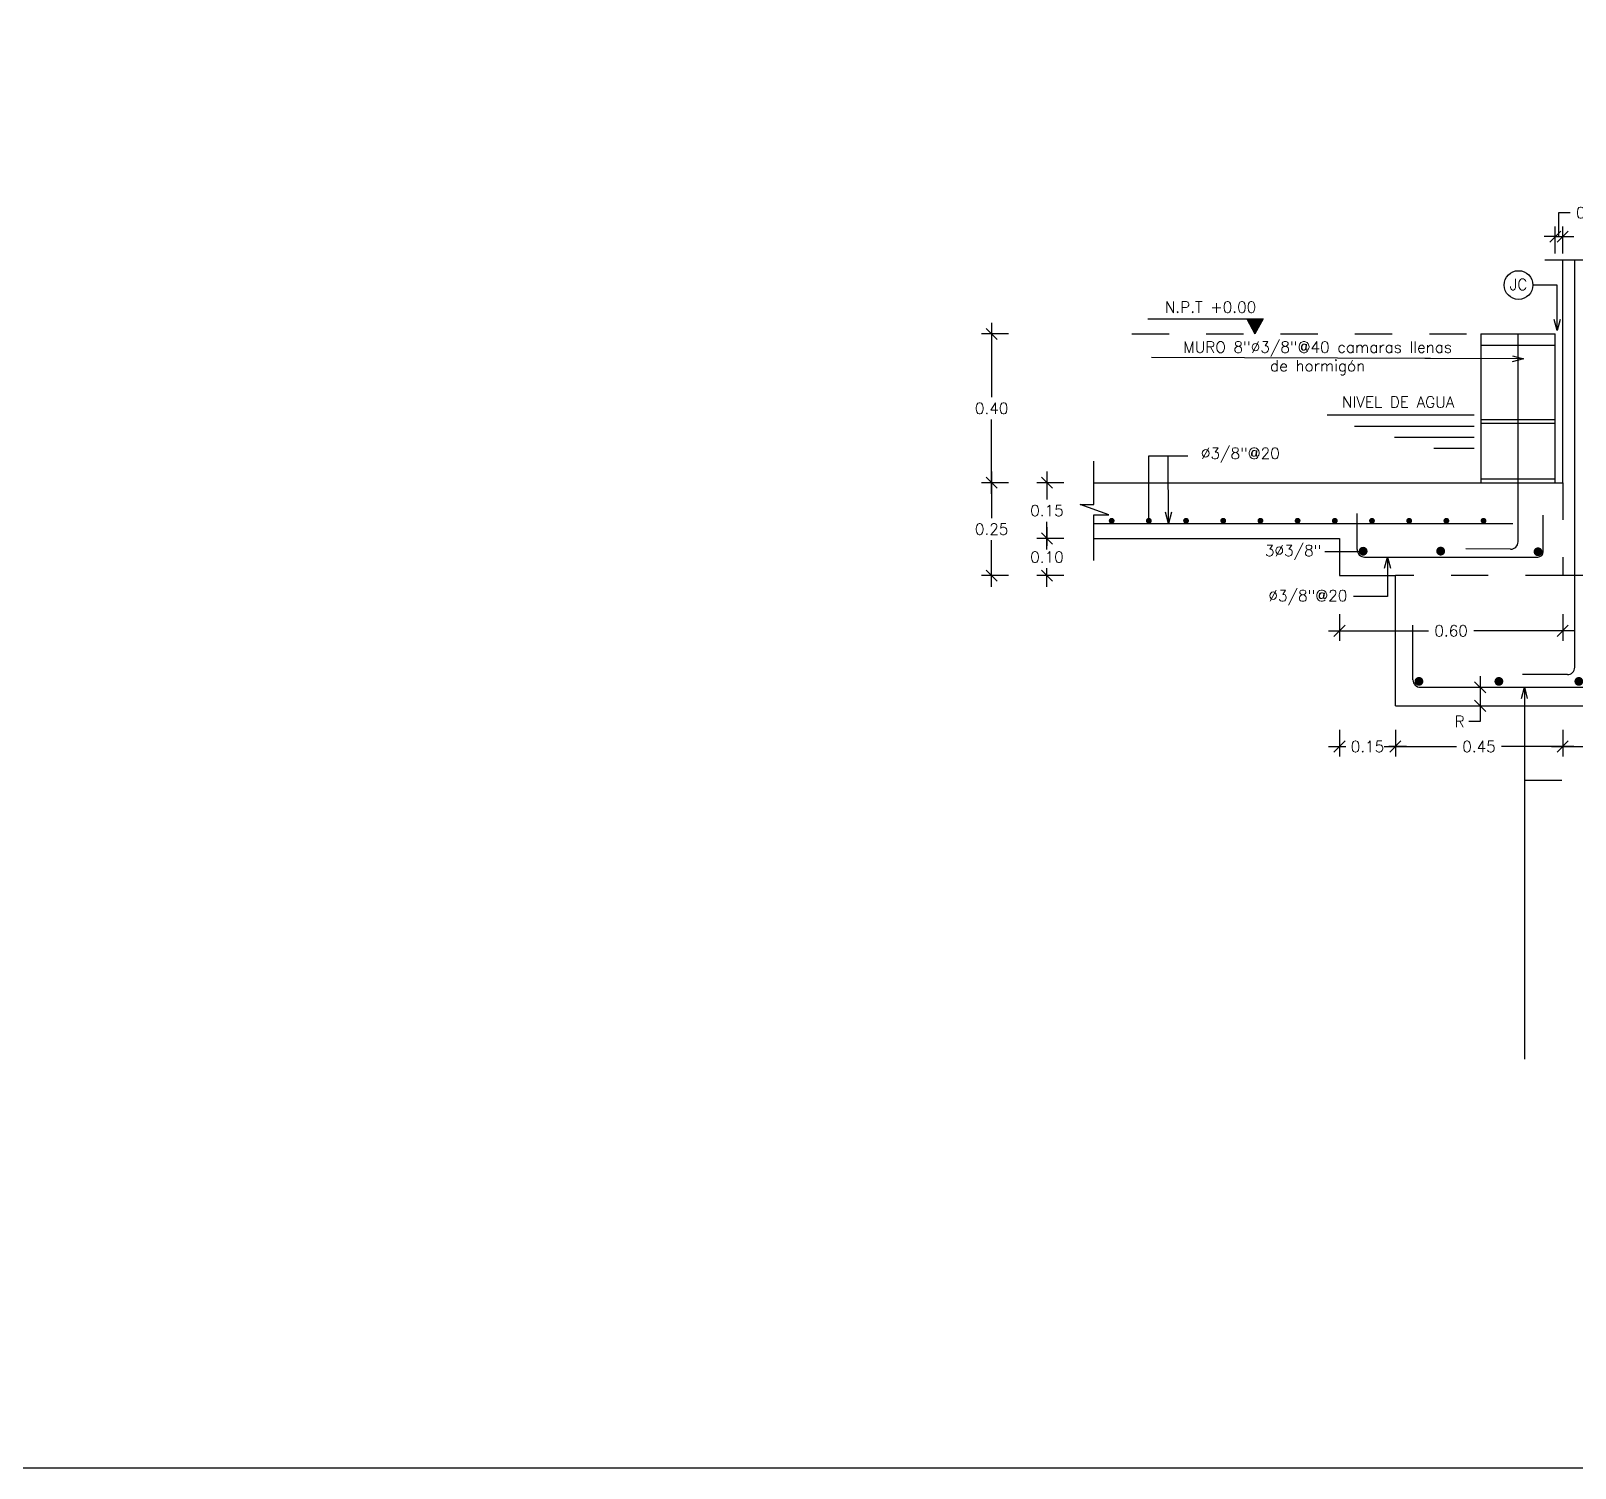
# Model space of a CAD drawing. Header units: metres. Extents: x -25 to 234, y -25 to 53.
# Drawn here: x 15.109 to 19.261, y -25.064 to -21.199 of the extents above; entities that cross this region are included whole.
import ezdxf

# ---------------------------------------------------------------- set-up
doc = ezdxf.new("R2010")
doc.units = ezdxf.units.M
doc.header["$LTSCALE"] = 0.1
doc.header["$MEASUREMENT"] = 0
doc.header["$PDMODE"] = 66
for name, pattern in [('CONTINUA', [0]), ('DASHED', [0.75, 0.5, -0.25]), ('HIDDEN2', [4.7625, 3.175, -1.5875])]:
    doc.linetypes.add(name, pattern=pattern)
for name, color, linetype in [('001-DIMTEXTO', 4, 'Continuous'), ('001-ZAPATAS', 6, 'Continuous'), ('ACERO', 5, 'Continuous'), ('BORDES', 7, 'Continuous'), ('DETALLE', 3, 'Continuous'), ('DIMTEXTO', 4, 'Continuous'), ('DIMZAPATA', 4, 'Continuous'), ('XREF1$0$MUROS', 1, 'Continuous')]:
    doc.layers.add(name, color=color, linetype=linetype)
doc.layers.add('V', color=2, linetype='Continuous', lineweight=9)
doc.styles.add('SMPLEX', font='simplex.shx')
doc.dimstyles.new('D-15', dxfattribs={"dimscale": 0.15, "dimtxt": 0.2, "dimasz": 0.2, "dimexe": 0.18, "dimexo": 0.2, "dimgap": 0.1, "dimtad": 0, "dimtih": 1, "dimtoh": 1, "dimzin": 0, "dimdsep": 46, "dimtxsty": 'SMPLEX', "dimblk": 'OBLIQUE', "dimcen": 0.09, "dimdle": 0.2, "dimclrd": 4, "dimclre": 4, "dimclrt": 4, "dimadec": 0, "dimazin": 0, "dimtfac": 1, "dimtofl": 0, "dimtmove": 0, "dimatfit": 3, "dimldrblk": 'OPEN30', "dimfxl": 0.5, "dimfxlon": 1, "dimtolj": 1, "dimtzin": 0, "dimarcsym": 0})

# ---------------------------------------------------------------- blocks, each defined once
blk = doc.blocks.new('_Oblique')
at = {"color": 0, "linetype": 'ByBlock', "lineweight": -2}
blk.add_line((-0.5, -0.5), (0.5, 0.5), dxfattribs=at)
blk = doc.blocks.new('*D196')
at = {"layer": 'Defpoints', "color": 0, "linetype": 'CONTINUA', "transparency": 16777216}
for p in [(19.2278, -22.4144), (18.7779, -23.0144), (19.2278, -23.124)]:
    blk.add_point(p, dxfattribs=at)
at = {"layer": 'DIMTEXTO', "color": 4, "linetype": 'CONTINUA', "lineweight": -2, "transparency": 16777216}
for p, q in [((18.7779, -23.079), (18.7779, -23.151)), ((19.2278, -23.079), (19.2278, -23.151)), ((18.7479, -23.124), (18.9421, -23.124)), ((19.2578, -23.124), (19.0636, -23.124))]:
    blk.add_line(p, q, dxfattribs=at)
at = {"layer": 'DIMTEXTO', "color": 4, "linetype": 'CONTINUA', "lineweight": -2, "transparency": 16777216, "xscale": 0.03, "yscale": 0.03, "zscale": 0.03, "rotation": 180}
blk.add_blockref('_Oblique', (18.7779, -23.124), dxfattribs=at)
at = {"layer": 'DIMTEXTO', "color": 4, "linetype": 'CONTINUA', "lineweight": -2, "transparency": 16777216, "xscale": 0.03, "yscale": 0.03, "zscale": 0.03}
blk.add_blockref('_Oblique', (19.2278, -23.124), dxfattribs=at)
at = {"layer": 'DIMTEXTO', "color": 4, "linetype": 'CONTINUA', "transparency": 16777216, "insert": (19.0028, -23.124), "char_height": 0.03, "attachment_point": 5, "style": 'SMPLEX'}
blk.add_mtext('\\A1;0.45', dxfattribs=at)
blk = doc.blocks.new('_Open30')
at = {"layer": 'DIMTEXTO', "color": 0, "lineweight": -2}
for p, q in [((-1, 0.27), (0, 0)), ((0, 0), (-1, -0.27)), ((0, 0), (-1, 0))]:
    blk.add_line(p, q, dxfattribs=at)
blk = doc.blocks.new('*D197')
at = {"layer": 'Defpoints', "color": 0, "transparency": 16777216}
for p in [(19.2278, -22.4144), (19.5279, -22.6644), (19.5279, -23.124)]:
    blk.add_point(p, dxfattribs=at)
at = {"layer": 'DIMTEXTO', "color": 4, "lineweight": -2, "transparency": 16777216}
for p, q in [((19.2278, -23.079), (19.2278, -23.151)), ((19.5279, -23.079), (19.5279, -23.151)), ((19.1978, -23.124), (19.3171, -23.124)), ((19.5579, -23.124), (19.4386, -23.124))]:
    blk.add_line(p, q, dxfattribs=at)
at = {"layer": 'DIMTEXTO', "color": 4, "lineweight": -2, "transparency": 16777216, "xscale": 0.03, "yscale": 0.03, "zscale": 0.03, "rotation": 180}
blk.add_blockref('_Oblique', (19.2278, -23.124), dxfattribs=at)
at = {"layer": 'DIMTEXTO', "color": 4, "lineweight": -2, "transparency": 16777216, "xscale": 0.03, "yscale": 0.03, "zscale": 0.03}
blk.add_blockref('_Oblique', (19.5279, -23.124), dxfattribs=at)
at = {"layer": 'DIMTEXTO', "color": 4, "transparency": 16777216, "insert": (19.3778, -23.124), "char_height": 0.03, "attachment_point": 5, "style": 'SMPLEX'}
blk.add_mtext('\\A1;0.30', dxfattribs=at)
blk = doc.blocks.new('*U190')
at = {"layer": 'ACERO', "const_width": 0.0119}
blk.add_lwpolyline([(-0.0059, 0, 1), (0.0059, 0, 1)], format="xyb", close=True, dxfattribs=at)
blk = doc.blocks.new('*U191')
at = {"layer": '001-ZAPATAS', "color": 0, "linetype": 'ByBlock', "lineweight": -2, "transparency": 16777216}
for p in [(0, 0), (0.215, 0), (0.43, 0), (0.645, 0), (0.86, 0), (1.075, 0)]:
    blk.add_blockref('*U190', p, dxfattribs=at)
blk = doc.blocks.new('*U199')
at = {"layer": 'ACERO'}
for points, const_width in [([(-0.0039, 0.0005, 1), (0.0039, 0.0005, 1)], 0.0078), ([(-0.002, -0.0024, 1), (0.002, -0.0024, 1)], 0.004)]:
    blk.add_lwpolyline(points, format="xyb", close=True, dxfattribs=dict(at, const_width=const_width))
blk = doc.blocks.new('*U200')
at = {"layer": 'V', "color": 0, "linetype": 'ByBlock', "lineweight": -2}
for p in [(0, 0), (0.1, 0), (0.2, 0), (0.3, 0), (0.4, 0), (0.5, 0), (0.6, 0), (0.7, 0)]:
    blk.add_blockref('*U199', p, dxfattribs=at)
at = {"layer": 'V', "color": 0, "linetype": 'ByBlock', "lineweight": -2, "transparency": 16777216}
for p in [(0.8, 0), (0.9, 0), (1, 0)]:
    blk.add_blockref('*U199', p, dxfattribs=at)
blk = doc.blocks.new('*D201')
at = {"layer": 'Defpoints', "color": 0, "transparency": 16777216}
for p in [(18.9503, -22.9645), (18.9503, -23.0144), (19.0057, -23.0144)]:
    blk.add_point(p, dxfattribs=at)
at = {"layer": 'DIMTEXTO', "color": 4, "lineweight": -2, "transparency": 16777216}
for p, q in [((19.0057, -22.9345), (19.0057, -23.0144)), ((18.9803, -22.9645), (19.0327, -22.9645)), ((18.9803, -23.0144), (19.0327, -23.0144)), ((19.0057, -23.0144), (19.0057, -23.0566)), ((19.0057, -23.0566), (18.9757, -23.0566))]:
    blk.add_line(p, q, dxfattribs=at)
at = {"layer": 'DIMTEXTO', "color": 4, "lineweight": -2, "transparency": 16777216, "xscale": 0.03, "yscale": 0.03, "zscale": 0.03}
for p, rotation in [((19.0057, -22.9645), 90), ((19.0057, -23.0144), 270)]:
    blk.add_blockref('_Oblique', p, dxfattribs=dict(at, rotation=rotation))
at = {"layer": 'DIMTEXTO', "color": 4, "transparency": 16777216, "insert": (18.9507, -23.0566), "char_height": 0.03, "attachment_point": 5, "style": 'SMPLEX'}
blk.add_mtext('\\A1;R', dxfattribs=at)
blk = doc.blocks.new('*D381')
at = {"layer": 'Defpoints', "color": 0, "linetype": 'CONTINUA', "transparency": 16777216}
for p in [(17.9672, -22.4144), (17.841, -22.5644), (17.9672, -22.5644)]:
    blk.add_point(p, dxfattribs=at)
at = {"layer": 'DIMTEXTO', "color": 4, "linetype": 'CONTINUA', "lineweight": -2, "transparency": 16777216}
for p, q in [((17.886, -22.4144), (17.814, -22.4144)), ((17.841, -22.3844), (17.841, -22.4594)), ((17.841, -22.5944), (17.841, -22.5194)), ((17.886, -22.5644), (17.814, -22.5644))]:
    blk.add_line(p, q, dxfattribs=at)
at = {"layer": 'DIMTEXTO', "color": 4, "linetype": 'CONTINUA', "lineweight": -2, "transparency": 16777216, "xscale": 0.03, "yscale": 0.03, "zscale": 0.03}
for p, rotation in [((17.841, -22.4144), 90), ((17.841, -22.5644), 270)]:
    blk.add_blockref('_Oblique', p, dxfattribs=dict(at, rotation=rotation))
at = {"layer": 'DIMTEXTO', "color": 4, "linetype": 'CONTINUA', "transparency": 16777216, "insert": (17.841, -22.4894), "char_height": 0.03, "attachment_point": 5, "style": 'SMPLEX'}
blk.add_mtext('\\A1;0.15', dxfattribs=at)
blk = doc.blocks.new('*D382')
at = {"layer": 'Defpoints', "color": 0, "transparency": 16777216}
for p in [(17.9672, -22.5644), (17.841, -22.6644), (17.9672, -22.6644)]:
    blk.add_point(p, dxfattribs=at)
at = {"layer": 'DIMTEXTO', "color": 4, "lineweight": -2, "transparency": 16777216}
for p, q in [((17.841, -22.5344), (17.841, -22.5844)), ((17.886, -22.5644), (17.814, -22.5644)), ((17.886, -22.6644), (17.814, -22.6644)), ((17.841, -22.6944), (17.841, -22.6444))]:
    blk.add_line(p, q, dxfattribs=at)
at = {"layer": 'DIMTEXTO', "color": 4, "lineweight": -2, "transparency": 16777216, "xscale": 0.03, "yscale": 0.03, "zscale": 0.03}
for p, rotation in [((17.841, -22.5644), 90), ((17.841, -22.6644), 270)]:
    blk.add_blockref('_Oblique', p, dxfattribs=dict(at, rotation=rotation))
at = {"layer": 'DIMTEXTO', "color": 4, "transparency": 16777216, "insert": (17.841, -22.6144), "char_height": 0.03, "attachment_point": 5, "style": 'SMPLEX'}
blk.add_mtext('\\A1;0.10', dxfattribs=at)
blk = doc.blocks.new('*D383')
at = {"layer": 'Defpoints', "color": 0, "linetype": 'CONTINUA', "transparency": 16777216}
for p in [(17.9672, -22.4144), (17.6922, -22.6644), (17.9672, -22.6644)]:
    blk.add_point(p, dxfattribs=at)
at = {"layer": 'DIMTEXTO', "color": 4, "linetype": 'CONTINUA', "lineweight": -2, "transparency": 16777216}
for p, q in [((17.7372, -22.4144), (17.6652, -22.4144)), ((17.6922, -22.3844), (17.6922, -22.5094)), ((17.6922, -22.6944), (17.6922, -22.5694)), ((17.7372, -22.6644), (17.6652, -22.6644))]:
    blk.add_line(p, q, dxfattribs=at)
at = {"layer": 'DIMTEXTO', "color": 4, "linetype": 'CONTINUA', "lineweight": -2, "transparency": 16777216, "xscale": 0.03, "yscale": 0.03, "zscale": 0.03}
for p, rotation in [((17.6922, -22.4144), 90), ((17.6922, -22.6644), 270)]:
    blk.add_blockref('_Oblique', p, dxfattribs=dict(at, rotation=rotation))
at = {"layer": 'DIMTEXTO', "color": 4, "linetype": 'CONTINUA', "transparency": 16777216, "insert": (17.6922, -22.5394), "char_height": 0.03, "attachment_point": 5, "style": 'SMPLEX'}
blk.add_mtext('\\A1;0.25', dxfattribs=at)
blk = doc.blocks.new('*D384')
at = {"layer": 'Defpoints', "color": 0, "transparency": 16777216}
for p in [(17.6922, -22.0144), (17.9672, -22.0144), (18.1218, -22.4144)]:
    blk.add_point(p, dxfattribs=at)
at = {"layer": 'DIMTEXTO', "color": 4, "lineweight": -2, "transparency": 16777216}
for p, q in [((17.6922, -21.9844), (17.6922, -22.1844)), ((17.7372, -22.0144), (17.6652, -22.0144)), ((17.6922, -22.4444), (17.6922, -22.2444)), ((17.7372, -22.4144), (17.6652, -22.4144))]:
    blk.add_line(p, q, dxfattribs=at)
at = {"layer": 'DIMTEXTO', "color": 4, "lineweight": -2, "transparency": 16777216, "xscale": 0.03, "yscale": 0.03, "zscale": 0.03}
for p, rotation in [((17.6922, -22.0144), 90), ((17.6922, -22.4144), 270)]:
    blk.add_blockref('_Oblique', p, dxfattribs=dict(at, rotation=rotation))
at = {"layer": 'DIMTEXTO', "color": 4, "transparency": 16777216, "insert": (17.6922, -22.2144), "char_height": 0.03, "attachment_point": 5, "style": 'SMPLEX'}
blk.add_mtext('\\A1;0.40', dxfattribs=at)
blk = doc.blocks.new('*D403')
at = {"layer": 'Defpoints', "color": 0, "linetype": 'CONTINUA', "transparency": 16777216}
for p in [(18.6278, -22.6644), (18.7779, -23.0144), (18.6278, -23.124)]:
    blk.add_point(p, dxfattribs=at)
at = {"layer": 'DIMTEXTO', "color": 4, "linetype": 'CONTINUA', "lineweight": -2, "transparency": 16777216}
for p, q in [((18.6278, -23.079), (18.6278, -23.151)), ((18.7779, -23.079), (18.7779, -23.151)), ((18.5978, -23.124), (18.645, -23.124)), ((18.8079, -23.124), (18.7607, -23.124))]:
    blk.add_line(p, q, dxfattribs=at)
at = {"layer": 'DIMTEXTO', "color": 4, "linetype": 'CONTINUA', "lineweight": -2, "transparency": 16777216, "xscale": 0.03, "yscale": 0.03, "zscale": 0.03, "rotation": 180}
blk.add_blockref('_Oblique', (18.6278, -23.124), dxfattribs=at)
at = {"layer": 'DIMTEXTO', "color": 4, "linetype": 'CONTINUA', "lineweight": -2, "transparency": 16777216, "xscale": 0.03, "yscale": 0.03, "zscale": 0.03}
blk.add_blockref('_Oblique', (18.7779, -23.124), dxfattribs=at)
at = {"layer": 'DIMTEXTO', "color": 4, "linetype": 'CONTINUA', "transparency": 16777216, "insert": (18.7028, -23.124), "char_height": 0.03, "attachment_point": 5, "style": 'SMPLEX'}
blk.add_mtext('\\A1;0.15', dxfattribs=at)
blk = doc.blocks.new('*D404')
at = {"layer": 'Defpoints', "color": 0, "linetype": 'CONTINUA', "transparency": 16777216}
for p in [(19.2278, -21.7527), (19.2078, -22.0771), (19.2278, -22.0771)]:
    blk.add_point(p, dxfattribs=at)
at = {"layer": 'DIMTEXTO', "color": 4, "linetype": 'CONTINUA', "lineweight": -2, "transparency": 16777216}
for p, q in [((19.2178, -21.7527), (19.2178, -21.6882)), ((19.2178, -21.6882), (19.2478, -21.6882)), ((19.2078, -21.7527), (19.1778, -21.7527)), ((19.2078, -21.7977), (19.2078, -21.7257)), ((19.2078, -21.7527), (19.2278, -21.7527)), ((19.2278, -21.7977), (19.2278, -21.7257)), ((19.2278, -21.7527), (19.2578, -21.7527))]:
    blk.add_line(p, q, dxfattribs=at)
at = {"layer": 'DIMTEXTO', "color": 4, "linetype": 'CONTINUA', "lineweight": -2, "transparency": 16777216, "xscale": 0.03, "yscale": 0.03, "zscale": 0.03}
blk.add_blockref('_Oblique', (19.2078, -21.7527), dxfattribs=at)
at = {"layer": 'DIMTEXTO', "color": 4, "linetype": 'CONTINUA', "lineweight": -2, "transparency": 16777216, "xscale": 0.03, "yscale": 0.03, "zscale": 0.03, "rotation": 180}
blk.add_blockref('_Oblique', (19.2278, -21.7527), dxfattribs=at)
at = {"layer": 'DIMTEXTO', "color": 4, "linetype": 'CONTINUA', "transparency": 16777216, "insert": (19.3086, -21.6882), "char_height": 0.03, "attachment_point": 5, "style": 'SMPLEX'}
blk.add_mtext('\\A1;0.02', dxfattribs=at)
blk = doc.blocks.new('*D405')
at = {"layer": 'Defpoints', "color": 0, "linetype": 'CONTINUA', "transparency": 16777216}
for p in [(18.6278, -22.6644), (19.2278, -22.6644), (19.2278, -22.8127)]:
    blk.add_point(p, dxfattribs=at)
at = {"layer": 'DIMTEXTO', "color": 4, "linetype": 'CONTINUA', "lineweight": -2, "transparency": 16777216}
for p, q in [((18.6278, -22.7677), (18.6278, -22.8397)), ((19.2278, -22.7677), (19.2278, -22.8397)), ((18.5978, -22.8127), (18.8671, -22.8127)), ((19.2578, -22.8127), (18.9886, -22.8127))]:
    blk.add_line(p, q, dxfattribs=at)
at = {"layer": 'DIMTEXTO', "color": 4, "linetype": 'CONTINUA', "lineweight": -2, "transparency": 16777216, "xscale": 0.03, "yscale": 0.03, "zscale": 0.03, "rotation": 180}
blk.add_blockref('_Oblique', (18.6278, -22.8127), dxfattribs=at)
at = {"layer": 'DIMTEXTO', "color": 4, "linetype": 'CONTINUA', "lineweight": -2, "transparency": 16777216, "xscale": 0.03, "yscale": 0.03, "zscale": 0.03}
blk.add_blockref('_Oblique', (19.2278, -22.8127), dxfattribs=at)
at = {"layer": 'DIMTEXTO', "color": 4, "linetype": 'CONTINUA', "transparency": 16777216, "insert": (18.9278, -22.8127), "char_height": 0.03, "attachment_point": 5, "style": 'SMPLEX'}
blk.add_mtext('\\A1;0.60', dxfattribs=at)

msp = doc.modelspace()

# ---------------------------------------------------------------- hatches: boundary and pattern name
at = {"layer": 'DIMTEXTO'}
msp.add_hatch(color=256, dxfattribs=at).paths.add_polyline_path([(18.4221, -21.9734), (18.3781, -21.9734), (18.4001, -22.0144)])

# ---------------------------------------------------------------- linework, layer by layer
at = {"layer": '001-DIMTEXTO'}
msp.add_line((18.6917, -22.6001), (18.588, -22.6001), dxfattribs=at)
at = {"layer": '001-ZAPATAS', "color": 4}
for p, q in [((18.99, -22.2329), (18.5946, -22.2329)), ((18.99, -22.2629), (18.6676, -22.2629)), ((18.99, -22.2929), (18.7752, -22.2929)), ((18.99, -22.3229), (18.8809, -22.3229))]:
    msp.add_line(p, q, dxfattribs=at)
at = {"layer": 'ACERO'}
for p, q in [((19.2603, -22.9106), (19.2603, -21.8163)), ((19.1078, -22.5733), (19.1079, -22.0144)), ((18.6751, -22.5945), (18.6751, -22.4971)), ((19.1757, -22.5995), (19.1757, -22.5021)), ((19.0936, -22.5249), (17.9672, -22.5249)), ((18.6951, -22.6145), (19.1607, -22.6145)), ((19.0877, -22.5932), (18.9671, -22.5925)), ((18.8251, -22.9445), (18.8251, -22.7971)), ((19.2403, -22.9306), (19.1197, -22.9306)), ((18.8451, -22.9645), (19.9129, -22.9645))]:
    msp.add_line(p, q, dxfattribs=at)
at = {"layer": 'ACERO', "const_width": 0.0119}
for points in [[(18.6853, -22.5987, 1), (18.6971, -22.5987, 1)], [(18.8938, -22.5984, 1), (18.9057, -22.5984, 1)], [(19.1555, -22.6001, 1), (19.1673, -22.6001, 1)]]:
    msp.add_lwpolyline(points, format="xyb", close=True, dxfattribs=at)
at = {"layer": 'ACERO'}
for centre, radius, start, end in [((19.0878, -22.5732), 0.02, 269.6803, 359.6803), ((18.6951, -22.5945), 0.02, 180, 270), ((19.1607, -22.5995, 0), 0.015, 270, 0), ((19.2403, -22.9106), 0.02, 270, 0), ((18.8451, -22.9445), 0.02, 180, 270)]:
    msp.add_arc(centre, radius, start, end, dxfattribs=at)
at = {"layer": 'BORDES', "color": 1}
for p, q in [((19.2278, -22.4144), (19.2279, -21.8163)), ((19.0079, -22.0144), (19.0078, -22.4144)), ((19.0079, -22.0144), (19.2078, -22.0144)), ((19.0079, -22.0444), (19.2078, -22.0444)), ((19.2078, -22.4144), (19.2078, -22.0144)), ((19.0079, -22.2444), (19.2078, -22.2444)), ((19.0079, -22.2544), (19.2078, -22.2544)), ((17.9672, -22.4144), (19.2278, -22.4144)), ((19.0078, -22.4044), (19.2078, -22.4044)), ((17.9672, -22.5644), (18.6278, -22.5644)), ((18.6278, -22.5644), (18.6278, -22.6644)), ((18.7778, -22.6145), (18.7778, -22.6144)), ((18.6278, -22.6644), (18.7778, -22.6644)), ((18.7779, -23.0144), (18.7778, -22.6644)), ((18.7779, -23.0144), (19.9779, -23.0144))]:
    msp.add_line(p, q, dxfattribs=at)
at = {"layer": 'BORDES', "color": 8, "linetype": 'DASHED'}
msp.add_line((18.7778, -22.6145), (18.7778, -22.6144), dxfattribs=at)
at = {"layer": 'BORDES', "color": 8, "linetype": 'CONTINUA', "ltscale": 0.03}
msp.add_line((19.5279, -22.6644), (19.2279, -22.6644), dxfattribs=at)
at = {"layer": 'DETALLE', "color": 3}
for points in [[(19.5855, -21.8163), (19.4041, -21.8163), (19.4041, -21.8565), (19.3762, -21.7796), (19.3762, -21.8163), (19.1798, -21.8163)], [(17.9672, -22.6236), (17.9672, -22.5007), (18.0074, -22.5007), (17.9305, -22.4727), (17.9672, -22.4727), (17.9672, -22.3561)]]:
    msp.add_lwpolyline(points, dxfattribs=at)
at = {"layer": 'DIMTEXTO'}
for p, q in [((18.112, -21.9734), (18.4221, -21.9734)), ((18.3781, -21.9734), (18.4001, -22.0144)), ((18.4221, -21.9734), (18.4001, -22.0144))]:
    msp.add_line(p, q, dxfattribs=at)
at = {"layer": 'DIMTEXTO', "color": 1}
msp.add_circle((19.1091, -21.8829), 0.0386, dxfattribs=at)
at = {"layer": 'DIMZAPATA', "linetype": 'CONTINUA'}
msp.add_lwpolyline([(-5.4557, -10.2199), (23.1199, -10.2199), (23.1199, -25.0642), (-5.4557, -25.0642)], close=True, dxfattribs=at)
at = {"layer": 'DIMZAPATA', "linetype": 'Continuous'}
msp.add_lwpolyline([(18.115, -22.5175), (18.1148, -22.3419), (18.2194, -22.3419)], dxfattribs=at)
at = {"layer": 'XREF1$0$MUROS', "color": 8, "linetype": 'HIDDEN2', "ltscale": 0.01}
msp.add_line((18.0692, -22.0144), (19.2279, -22.0144), dxfattribs=at)
at = {"layer": 'XREF1$0$MUROS', "color": 8, "linetype": 'HIDDEN2', "ltscale": 0.2}
msp.add_lwpolyline([(19.2278, -22.4144), (19.2278, -22.6644), (18.7778, -22.6644)], dxfattribs=at)

# ---------------------------------------------------------------- block references
at = {"layer": '001-ZAPATAS'}
msp.add_blockref('*U191', (18.8412, -22.9487), dxfattribs=at)
at = {"layer": 'V', "linetype": 'CONTINUA', "xscale": -1, "rotation": 180}
msp.add_blockref('*U200', (18.015, -22.5163), dxfattribs=at)

# ---------------------------------------------------------------- texts
at = {"color": 4, "char_height": 0.03, "attachment_point": 5, "style": 'SMPLEX'}
for s, insert in [('{\\Fsimplex|c177;JC}', (19.1089, -21.8815, -0.3837)), ('{\\fRomanS|b1|i0|c0|p2;N.P.T +0.00}', (18.2809, -21.9423)), ('{\\Fromans|c0;%%C3/8"@20}', (18.361, -22.3405)), ('{\\Fromans|c0;3%%C3/8"}', (18.5029, -22.602)), ('{\\Fromans|c0;%%C3/8"@20}', (18.5426, -22.7233))]:
    msp.add_mtext(s, dxfattribs=dict(at, insert=insert))
at = {"color": 4, "insert": (18.5689, -22.0799), "char_height": 0.03, "width": 1.441333, "attachment_point": 5, "style": 'SMPLEX'}
msp.add_mtext('{\\Fromans|c0;MURO 8"%%C3/8"@40 camaras llenas \\Pde hormigón}', dxfattribs=at)
at = {"layer": 'DIMZAPATA', "color": 4, "insert": (18.7854, -22.1975), "char_height": 0.03, "attachment_point": 5, "style": 'SMPLEX'}
msp.add_mtext('{\\C256;NIVEL DE AGUA}', dxfattribs=at)

# ---------------------------------------------------------------- dimensions: what is measured, and where the dimension line sits
at = {"layer": 'DIMTEXTO', "linetype": 'CONTINUA'}
for base, p1, p2, override, picture, middle in [((19.2278, -21.7527), (19.2078, -22.0771), (19.2278, -22.0771), {"dimtmove": 1, "dimfxl": 0.3}, '*D404', (19.2628, -21.6882)), ((19.2278, -23.124), (18.7779, -23.0144), (19.2278, -22.4144), {"dimtmove": 1, "dimfxl": 0.3, "dimfxlon": 1}, '*D196', (19.0028, -23.124)), ((18.6278, -23.124), (18.7779, -23.0144), (18.6278, -22.6644), {"dimtmove": 1, "dimfxl": 0.3}, '*D403', (18.7028, -23.124)), ((19.2278, -22.8127), (18.6278, -22.6644), (19.2278, -22.6644), {"dimtmove": 1, "dimfxl": 0.3}, '*D405', (18.9278, -22.8127))]:
    dim = msp.add_linear_dim(base=base, p1=p1, p2=p2, dimstyle='D-15', override=override, dxfattribs=at)
    dim.commit()
    dim.dimension.update_dxf_attribs({"geometry": picture, "text_midpoint": middle})
at = {"layer": 'DIMTEXTO'}
for base, p1, p2, override, picture, middle in [((17.6922, -22.0144), (18.1218, -22.4144), (17.9672, -22.0144), {"dimfxl": 0.3, "dimfxlon": 1}, '*D384', (17.6922, -22.2144)), ((17.841, -22.6644), (17.9672, -22.5644), (17.9672, -22.6644), {"dimtmove": 1, "dimfxl": 0.3, "dimfxlon": 1}, '*D382', (17.841, -22.6144))]:
    dim = msp.add_linear_dim(base=base, p1=p1, p2=p2, angle=90, dimstyle='D-15', override=override, dxfattribs=at)
    dim.commit()
    dim.dimension.update_dxf_attribs({"geometry": picture, "text_midpoint": middle})
at = {"layer": 'DIMTEXTO', "linetype": 'CONTINUA'}
for base, p2, picture, middle in [((17.6922, -22.6644), (17.9672, -22.6644), '*D383', (17.6922, -22.5394)), ((17.841, -22.5644), (17.9672, -22.5644), '*D381', (17.841, -22.4894))]:
    dim = msp.add_linear_dim(base=base, p1=(17.9672, -22.4144), p2=p2, angle=90, dimstyle='D-15', override={"dimtmove": 1, "dimfxl": 0.3, "dimfxlon": 1}, dxfattribs=at)
    dim.commit()
    dim.dimension.update_dxf_attribs({"geometry": picture, "text_midpoint": middle})
at = {"layer": 'DIMTEXTO'}
dim = msp.add_linear_dim(base=(19.5279, -23.124), p1=(19.2278, -22.4144), p2=(19.5279, -22.6644), dimstyle='D-15', override={"dimtmove": 1, "dimfxl": 0.3}, dxfattribs=at)
dim.commit()
dim.dimension.update_dxf_attribs({"geometry": '*D197', "text_midpoint": (19.3778, -23.124)})
dim = msp.add_linear_dim(base=(19.0057, -23.0144), p1=(18.9503, -22.9645), p2=(18.9503, -23.0144), angle=90, text='R', dimstyle='D-15', dxfattribs=at)
dim.commit()
dim.dimension.update_dxf_attribs({"geometry": '*D201', "text_midpoint": (18.9507, -23.0566), "dimtype": 160})

# ---------------------------------------------------------------- leaders
at = {"layer": '001-DIMTEXTO'}
msp.add_leader([(18.7567, -22.6145), (18.7567, -22.7203), (18.6656, -22.7203)], dimstyle='D-15', dxfattribs=at)
at = {"layer": 'DIMTEXTO'}
msp.add_leader([(19.213, -22.0052), (19.213, -21.8829), (19.1477, -21.8829)], dimstyle='D-15', dxfattribs=at)
at = {"layer": 'DIMZAPATA'}
for points in [[(19.1224, -22.0814), (18.8708, -22.0805), (18.8572, -22.0802)], [(19.1249, -22.9645), (19.1249, -23.2145), (19.2255, -23.2145)]]:
    msp.add_leader(points, dimstyle='D-15', override={"dimldrblk": 'Open30'}, dxfattribs=at)
msp.add_leader([(18.168, -22.5237), (18.1671, -22.3419), (18.2074, -22.3419)], dimstyle='D-15', dxfattribs=at)

doc.saveas('drawing.dxf')
